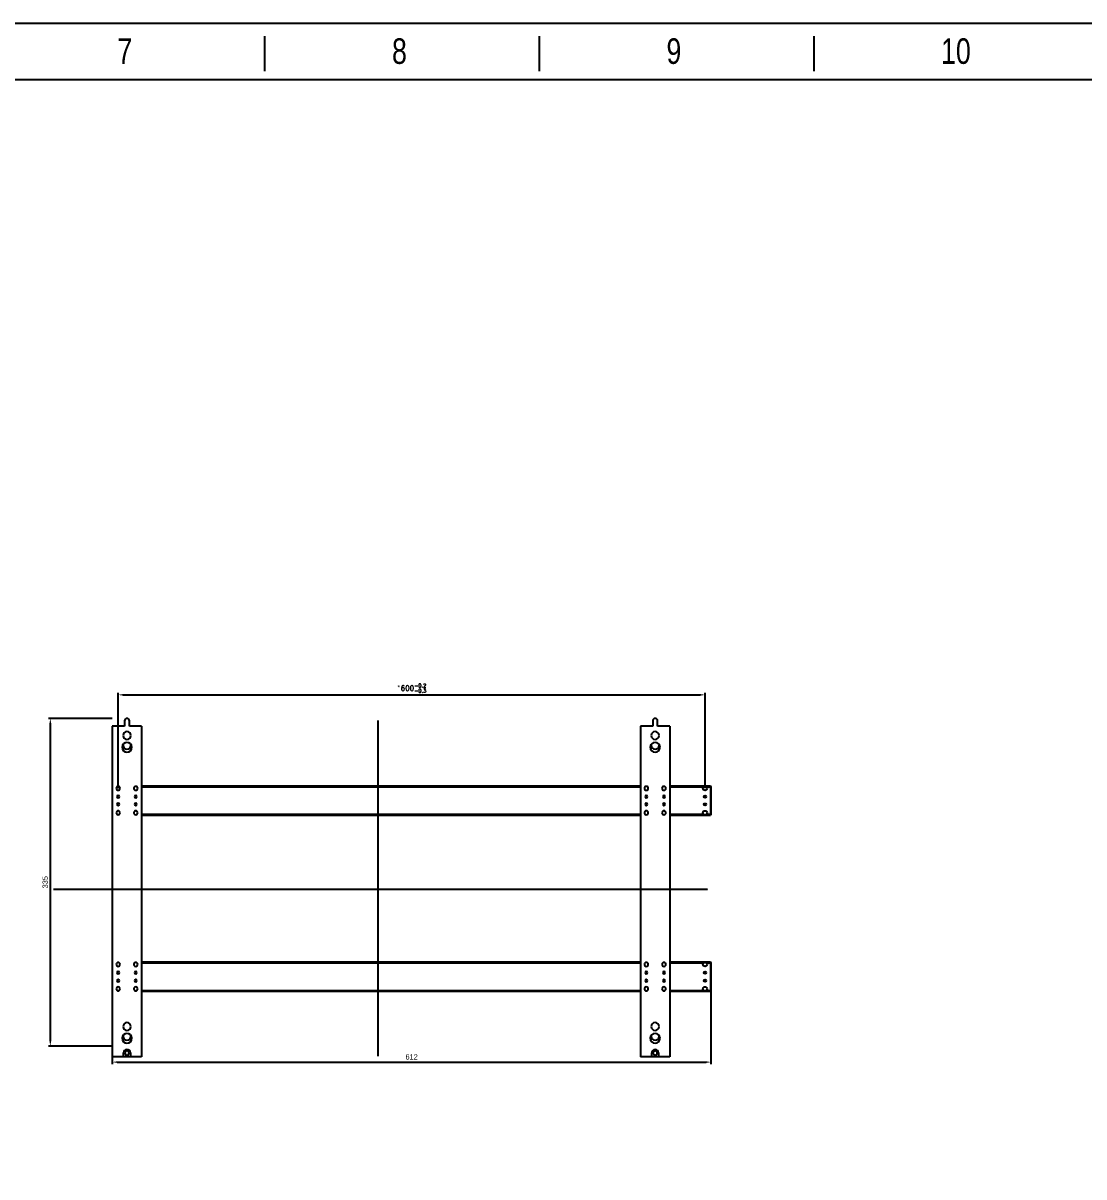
# Model space of a CAD drawing. Header units: millimetres. Extents: x 562 to 17351, y 2396 to 6995.
# Drawn here: x 9016 to 10101, y 3534 to 4714 of the extents above; entities that cross this region are included whole.
import ezdxf

# ---------------------------------------------------------------- set-up
doc = ezdxf.new("R2010")
doc.units = ezdxf.units.MM
doc.linetypes.add('CENTER', pattern=[0.6, 0.375, -0.075, 0.075, -0.075])
doc.layers.add('02___PRT_ALL_AXES', color=7, linetype='Continuous')
doc.layers.add('center', color=1, linetype='CENTER')
doc.styles.add('CKSTANDARD', font='arial.ttf')
doc.styles.add('Roamns', font='romans.shx')
doc.styles.get("Standard").update_dxf_attribs({"font": 'arial.ttf'})
doc.dimstyles.new('DIMSTYLE_5-scale4', dxfattribs={"dimscale": 2, "dimtxt": 2.7, "dimasz": 2.5, "dimexe": 1, "dimexo": 0, "dimgap": 1.25, "dimtad": 1, "dimzin": 9, "dimdsep": 46, "dimtxsty": 'Standard', "dimcen": 0.09, "dimclrd": 6, "dimclre": 6, "dimclrt": 3, "dimadec": 1, "dimazin": 2, "dimtp": 0.15, "dimtm": 0.15, "dimtfac": 0.8, "dimtmove": 0, "dimatfit": 3, "dimfxl": 1, "dimtolj": 1, "dimarcsym": 0})

# ---------------------------------------------------------------- blocks, each defined once
blk = doc.blocks.new('standard template')
for p, q in [((22104, 30728), (22104, 30325)), ((25276, 30728), (25276, 30325)), ((28448, 30728), (28448, 30325))]:
    blk.add_line(p, q)
blk.add_lwpolyline([(37963, 4700), (-97, 4700), (-97, 30879), (37963, 30879)], close=True)
at = {"color": 7}
blk.add_lwpolyline([(456, 6674), (456, 5964), (456, 5254), (456, 30226), (37409, 30226), (37409, 5254)], dxfattribs=at)
at = {"style": 'CKSTANDARD', "width": 0.75}
for s, height, p in [('7', 295, (20403, 30408)), ('8', 295, (23575, 30408)), ('9', 295, (26746, 30408)), ('10', 294.8, (29918, 30408))]:
    blk.add_text(s, height=height, dxfattribs=at).set_placement(p)
at = {"style": 'Roamns'}
for tag, p in [('PAGE_NAME', (27466, 7594)), ('PROJECT_NAME', (27466, 6884)), ('DRAWN_NAME', (27466, 6174)), ('VERSION', (34241, 6174)), ('SELECT_DATA', (27466, 5464)), ('PAGE_NUMBER', (34241, 5464))]:
    blk.add_attdef(tag, p, '', height=285, dxfattribs=at)
blk = doc.blocks.new('*D138')
at = {"color": 6, "lineweight": -2, "transparency": 16777216}
for p, q in [((9107.7, 4002.8), (9042.3, 4002.8)), ((9044.3, 3997.8), (9044.3, 3672.8)), ((9107.7, 3667.8), (9042.3, 3667.8))]:
    blk.add_line(p, q, dxfattribs=at)
at = {"color": 6, "transparency": 16777216}
for points in [[(9043.5, 3997.8), (9045.2, 3997.8), (9044.3, 4002.8)], [(9043.5, 3672.8), (9045.2, 3672.8), (9044.3, 3667.8)]]:
    blk.add_solid(points, dxfattribs=at)
at = {"layer": 'Defpoints', "color": 0, "transparency": 16777216}
for p in [(9107.7, 4002.8), (9044.3, 3667.8), (9107.7, 3667.8)]:
    blk.add_point(p, dxfattribs=at)
at = {"color": 3, "transparency": 16777216, "insert": (9039.1, 3835.3), "char_height": 5.4, "attachment_point": 5, "rotation": 90}
blk.add_mtext('\\A1;335', dxfattribs=at)
blk = doc.blocks.new('*D145')
at = {"color": 6, "lineweight": -2, "transparency": 16777216}
for p, q in [((9113.7, 3931.3), (9113.7, 4028.8)), ((9118.7, 4026.8), (9708.7, 4026.8)), ((9713.7, 3931.3), (9713.7, 4028.8))]:
    blk.add_line(p, q, dxfattribs=at)
at = {"color": 6, "transparency": 16777216}
for points in [[(9118.7, 4027.7), (9118.7, 4026), (9113.7, 4026.8)], [(9708.7, 4027.7), (9708.7, 4026), (9713.7, 4026.8)]]:
    blk.add_solid(points, dxfattribs=at)
at = {"layer": 'Defpoints', "color": 0, "transparency": 16777216}
for p in [(9713.7, 4026.8), (9113.7, 3931.3), (9713.7, 3931.3)]:
    blk.add_point(p, dxfattribs=at)
at = {"color": 3, "transparency": 16777216, "insert": (9413.7, 4033.7), "char_height": 5.4, "attachment_point": 5}
blk.add_mtext('\\A1;{\\fSimSun|b0|i0|c134|p2;\\W0.85;*\\A1;\\Fromans|c134;\\W1;600\\H0.7x;\\S-0.2^ -0.3;}', dxfattribs=at)
blk = doc.blocks.new('*D146')
at = {"color": 6, "lineweight": -2, "transparency": 16777216}
for p, q in [((9719.7, 3724.3), (9719.7, 3649.4)), ((9107.7, 3667.8), (9107.7, 3649.4)), ((9112.7, 3651.4), (9714.7, 3651.4))]:
    blk.add_line(p, q, dxfattribs=at)
at = {"color": 6, "transparency": 16777216}
for points in [[(9112.7, 3652.3), (9112.7, 3650.6), (9107.7, 3651.4)], [(9714.7, 3652.3), (9714.7, 3650.6), (9719.7, 3651.4)]]:
    blk.add_solid(points, dxfattribs=at)
at = {"layer": 'Defpoints', "color": 0, "transparency": 16777216}
for p in [(9719.7, 3724.3), (9107.7, 3667.8), (9719.7, 3651.4)]:
    blk.add_point(p, dxfattribs=at)
at = {"color": 3, "transparency": 16777216, "insert": (9413.7, 3656.7), "char_height": 5.4, "attachment_point": 5}
blk.add_mtext('\\A1;612', dxfattribs=at)

msp = doc.modelspace()

# ---------------------------------------------------------------- linework, layer by layer
at = {"color": 7, "linetype": 'Continuous', "lineweight": 25}
for p, q in [((9120.1778, 4000.2995), (9120.1778, 3994.7995)), ((9125.1778, 3994.7995), (9125.1778, 4000.2995)), ((9660.1778, 4000.2995), (9660.1778, 3994.7995)), ((9665.1778, 3994.7995), (9665.1778, 4000.2995)), ((9107.6778, 3994.7995), (9107.6778, 3656.7995)), ((9120.1778, 3994.7995), (9107.6778, 3994.7995)), ((9137.6778, 3994.7995), (9125.1778, 3994.7995)), ((9137.6778, 3994.7995), (9137.6778, 3656.7995)), ((9647.6778, 3994.7995), (9647.6778, 3656.7995)), ((9660.1778, 3994.7995), (9647.6778, 3994.7995)), ((9677.6778, 3994.7995), (9665.1778, 3994.7995)), ((9677.6778, 3994.7995), (9677.6778, 3656.7995)), ((9118.6778, 3975.2995), (9118.6778, 3976.2995)), ((9126.6778, 3976.2995), (9126.6778, 3975.2995)), ((9658.6778, 3975.2995), (9658.6778, 3976.2995)), ((9666.6778, 3976.2995), (9666.6778, 3975.2995)), ((9118.6778, 3677.7995), (9118.6778, 3678.7995)), ((9126.6778, 3678.7995), (9126.6778, 3677.7995)), ((9658.6778, 3677.7995), (9658.6778, 3678.7995)), ((9666.6778, 3678.7995), (9666.6778, 3677.7995)), ((9119.1778, 3656.7995), (9107.6778, 3656.7995)), ((9119.1778, 3656.7995), (9119.1778, 3660.7995)), ((9126.1778, 3656.7995), (9119.1778, 3656.7995)), ((9126.1778, 3660.7995), (9126.1778, 3656.7995)), ((9137.6778, 3656.7995), (9126.1778, 3656.7995)), ((9659.1778, 3656.7995), (9647.6778, 3656.7995)), ((9659.1778, 3656.7995), (9659.1778, 3660.7995)), ((9666.1778, 3656.7995), (9659.1778, 3656.7995)), ((9666.1778, 3660.7995), (9666.1778, 3656.7995)), ((9677.6778, 3656.7995), (9666.1778, 3656.7995))]:
    msp.add_line(p, q, dxfattribs=at)
at = {"color": 7, "linetype": 'Continuous'}
for p, q in [((9137.6778, 3933.7995), (9647.6778, 3933.7995)), ((9677.6778, 3933.7995), (9719.1778, 3933.7995)), ((9715.1475, 3932.7995), (9719.6778, 3932.7995)), ((9719.6778, 3933.2995), (9719.1778, 3933.7995)), ((9719.1778, 3933.7995), (9719.1778, 3903.7995)), ((9719.6778, 3933.2995), (9719.6778, 3904.2995)), ((9715.1475, 3904.7995), (9719.6778, 3904.7995)), ((9719.6778, 3904.2995), (9719.1778, 3903.7995)), ((9137.6778, 3903.7995), (9647.6778, 3903.7995)), ((9677.6778, 3903.7995), (9719.1778, 3903.7995)), ((9137.6778, 3753.7995), (9647.6778, 3753.7995)), ((9677.6778, 3753.7995), (9719.1778, 3753.7995)), ((9715.1475, 3752.7995), (9719.6778, 3752.7995)), ((9719.6778, 3753.2995), (9719.1778, 3753.7995)), ((9719.1778, 3753.7995), (9719.1778, 3723.7995)), ((9719.6778, 3753.2995), (9719.6778, 3724.2995)), ((9137.6778, 3723.7995), (9647.6778, 3723.7995)), ((9677.6778, 3723.7995), (9719.1778, 3723.7995)), ((9715.1475, 3724.7995), (9719.6778, 3724.7995)), ((9719.6778, 3724.2995), (9719.1778, 3723.7995))]:
    msp.add_line(p, q, dxfattribs=at)
at = {"color": 7, "linetype": 'Continuous', "lineweight": 25}
for centre, radius, start, end in [((9122.6778, 4000.2995), 2.5, 0, 180), ((9662.6778, 4000.2995), 2.5, 0, 180), ((9122.6778, 3985.2995), 4, 0, 180), ((9662.6778, 3985.2995), 4, 0, 180), ((9122.6778, 3973.2995), 5, 0, 180), ((9122.6778, 3985.2995), 4, 180, 0), ((9122.6778, 3975.2995), 4, 180, 0), ((9662.6778, 3973.2995), 5, 0, 180), ((9662.6778, 3985.2995), 4, 180, 0), ((9662.6778, 3975.2995), 4, 180, 0), ((9122.6778, 3973.2995), 5, 180, 0), ((9662.6778, 3973.2995), 5, 180, 0), ((9113.6778, 3931.2995), 2, 0, 180), ((9113.6778, 3931.2995), 2, 180, 0), ((9131.6778, 3931.2995), 2, 0, 180), ((9131.6778, 3931.2995), 2, 180, 0), ((9653.6778, 3931.2995), 2, 0, 180), ((9653.6778, 3931.2995), 2, 180, 0), ((9671.6778, 3931.2995), 2, 0, 180), ((9671.6778, 3931.2995), 2, 180, 0), ((9113.6778, 3922.7995), 1.25, 0, 180), ((9113.6778, 3922.7995), 1.25, 180, 0), ((9113.6778, 3914.7995), 1.25, 0, 180), ((9131.6778, 3922.7995), 1.25, 0, 180), ((9131.6778, 3922.7995), 1.25, 180, 0), ((9131.6778, 3914.7995), 1.25, 0, 180), ((9653.6778, 3922.7995), 1.25, 0, 180), ((9653.6778, 3922.7995), 1.25, 180, 0), ((9653.6778, 3914.7995), 1.25, 0, 180), ((9671.6778, 3922.7995), 1.25, 0, 180), ((9671.6778, 3922.7995), 1.25, 180, 0), ((9671.6778, 3914.7995), 1.25, 0, 180), ((9113.6778, 3906.2995), 2, 0, 180), ((9113.6778, 3906.2995), 2, 180, 0), ((9113.6778, 3914.7995), 1.25, 180, 0), ((9131.6778, 3906.2995), 2, 0, 180), ((9131.6778, 3906.2995), 2, 180, 0), ((9131.6778, 3914.7995), 1.25, 180, 0), ((9653.6778, 3906.2995), 2, 0, 180), ((9653.6778, 3906.2995), 2, 180, 0), ((9653.6778, 3914.7995), 1.25, 180, 0), ((9671.6778, 3906.2995), 2, 0, 180), ((9671.6778, 3906.2995), 2, 180, 0), ((9671.6778, 3914.7995), 1.25, 180, 0), ((9113.6778, 3751.2995), 2, 0, 180), ((9113.6778, 3751.2995), 2, 180, 0), ((9131.6778, 3751.2995), 2, 0, 180), ((9131.6778, 3751.2995), 2, 180, 0), ((9653.6778, 3751.2995), 2, 0, 180), ((9653.6778, 3751.2995), 2, 180, 0), ((9671.6778, 3751.2995), 2, 0, 180), ((9671.6778, 3751.2995), 2, 180, 0), ((9113.6778, 3742.7995), 1.25, 0, 180), ((9113.6778, 3742.7995), 1.25, 180, 0), ((9131.6778, 3742.7995), 1.25, 0, 180), ((9131.6778, 3742.7995), 1.25, 180, 0), ((9653.6778, 3742.7995), 1.25, 0, 180), ((9653.6778, 3742.7995), 1.25, 180, 0), ((9671.6778, 3742.7995), 1.25, 0, 180), ((9671.6778, 3742.7995), 1.25, 180, 0), ((9113.6778, 3726.2995), 2, 0, 180), ((9113.6778, 3734.7995), 1.25, 0, 180), ((9113.6778, 3734.7995), 1.25, 180, 0), ((9131.6778, 3726.2995), 2, 0, 180), ((9131.6778, 3734.7995), 1.25, 0, 180), ((9131.6778, 3734.7995), 1.25, 180, 0), ((9653.6778, 3726.2995), 2, 0, 180), ((9653.6778, 3734.7995), 1.25, 0, 180), ((9653.6778, 3734.7995), 1.25, 180, 0), ((9671.6778, 3726.2995), 2, 0, 180), ((9671.6778, 3734.7995), 1.25, 0, 180), ((9671.6778, 3734.7995), 1.25, 180, 0), ((9113.6778, 3726.2995), 2, 180, 0), ((9131.6778, 3726.2995), 2, 180, 0), ((9653.6778, 3726.2995), 2, 180, 0), ((9671.6778, 3726.2995), 2, 180, 0), ((9122.6778, 3687.7995), 4, 0, 180), ((9662.6778, 3687.7995), 4, 0, 180), ((9122.6778, 3675.7995), 5, 0, 180), ((9122.6778, 3687.7995), 4, 180, 0), ((9662.6778, 3675.7995), 5, 0, 180), ((9662.6778, 3687.7995), 4, 180, 0), ((9122.6778, 3675.7995), 5, 180, 0), ((9122.6778, 3677.7995), 4, 180, 0), ((9662.6778, 3675.7995), 5, 180, 0), ((9662.6778, 3677.7995), 4, 180, 0), ((9122.6778, 3660.7995), 3.5, 0, 180), ((9122.6778, 3660.7995), 2.1, 0, 180), ((9122.6778, 3660.7995), 2.1, 180, 0), ((9662.6778, 3660.7995), 3.5, 0, 180), ((9662.6778, 3660.7995), 2.1, 0, 180), ((9662.6778, 3660.7995), 2.1, 180, 0)]:
    msp.add_arc(centre, radius, start, end, dxfattribs=at)
at = {"layer": '02___PRT_ALL_AXES', "color": 7, "linetype": 'Continuous'}
for p, q in [((9137.6778, 3932.7995), (9647.6778, 3932.7995)), ((9677.6778, 3932.7995), (9712.2064, 3932.7978)), ((9137.6778, 3904.7995), (9647.6778, 3904.7995)), ((9677.6778, 3904.7995), (9712.1479, 3904.861)), ((9137.6778, 3752.7995), (9647.6778, 3752.7995)), ((9677.6778, 3752.7995), (9712.2535, 3752.8427)), ((9137.6778, 3724.7995), (9647.6778, 3724.7995)), ((9677.6778, 3724.7995), (9712.1698, 3724.8381))]:
    msp.add_line(p, q, dxfattribs=at)
for centre, radius in [((9713.6778, 3931.2995), 2.1), ((9713.6778, 3922.7995), 1.15), ((9713.6778, 3914.7995), 1.15), ((9713.6778, 3906.2995), 2.1), ((9713.6778, 3751.2995), 2.1), ((9713.6778, 3742.7995), 1.15), ((9713.6778, 3726.2995), 2.1), ((9713.6778, 3734.7995), 1.15)]:
    msp.add_circle(centre, radius, dxfattribs=at)
at = {"layer": 'center'}
for p, q in [((9379.1518, 4000.7), (9379.1518, 3657.5973)), ((9047.738, 3828.3787), (9716.668, 3828.3787))]:
    msp.add_line(p, q, dxfattribs=at)

# ---------------------------------------------------------------- block references
at = {"transparency": 33554595, "xscale": 0.0885002660397285, "yscale": 0.0885002660397285, "zscale": 0.0885002660397285}
msp.add_blockref('standard template', (7307.2544, 1980.6888), dxfattribs=at)

# ---------------------------------------------------------------- dimensions: what is measured, and where the dimension line sits
dim = msp.add_linear_dim(base=(9713.6778, 4026.8382), p1=(9113.6778, 3931.2995), p2=(9713.6778, 3931.2995), text='{\\fSimSun|b0|i0|c134|p2;\\W0.85;*\\A1;\\Fromans|c134;\\W1;<>\\H0.7x;\\S-0.2^ -0.3;}', dimstyle='DIMSTYLE_5-scale4')
dim.commit()
dim.dimension.update_dxf_attribs({"geometry": '*D145', "text_midpoint": (9413.6778, 4033.7482)})
dim = msp.add_linear_dim(base=(9044.3295, 3667.7995), p1=(9107.6778, 4002.7995), p2=(9107.6778, 3667.7995), angle=90, dimstyle='DIMSTYLE_5-scale4', override={"dimclrd": 6, "dimclre": 6, "dimclrt": 3, "dimarcsym": 1})
dim.commit()
dim.dimension.update_dxf_attribs({"geometry": '*D138', "text_midpoint": (9039.0705, 3835.2995)})
dim = msp.add_linear_dim(base=(9719.6778, 3651.4334), p1=(9107.6778, 3667.7995), p2=(9719.6778, 3724.2995), dimstyle='DIMSTYLE_5-scale4', override={"dimarcsym": 1})
dim.commit()
dim.dimension.update_dxf_attribs({"geometry": '*D146', "text_midpoint": (9413.6778, 3656.6905)})

doc.saveas('drawing.dxf')
